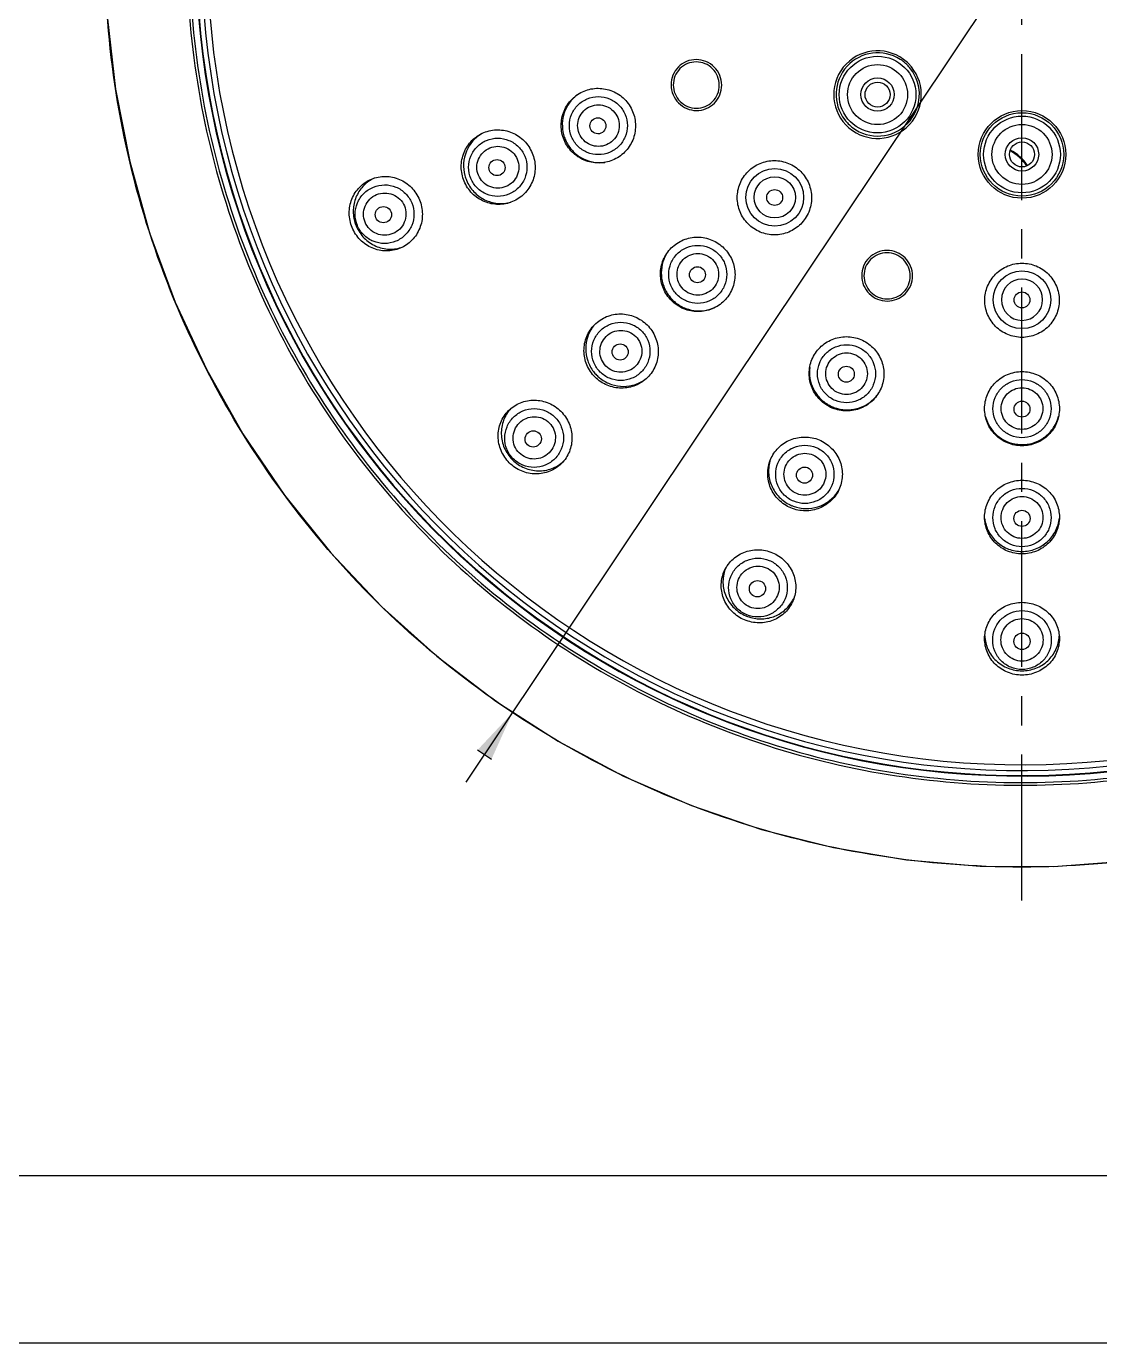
# Model space of a CAD drawing. Extents: x -5628 to -5208, y -2139 to -1842.
# Drawn here: x -5494.2 to -5429.8, y -2138.6 to -2059.7 of the extents above; entities that cross this region are included whole.
import ezdxf

# ---------------------------------------------------------------- set-up
doc = ezdxf.new("R2010")
doc.units = 0
doc.header["$LTSCALE"] = 7
doc.linetypes.add('CENTER', pattern=[2, 1.25, -0.25, 0.25, -0.25])
doc.layers.get('0').update_dxf_attribs({"color": 2, "linetype": 'CONTINUOUS'})
for name, color, linetype in [('1', 1, 'CENTER'), ('D', 2, 'CONTINUOUS'), ('TXT', 4, 'CONTINUOUS')]:
    doc.layers.add(name, color=color, linetype=linetype)

# ---------------------------------------------------------------- blocks, each defined once
blk = doc.blocks.new('BORDER')
blk.add_line((0, 0), (1, 0))

msp = doc.modelspace()

# ---------------------------------------------------------------- linework, layer by layer
at = {"color": 7, "linetype": 'Continuous'}
msp.add_lwpolyline([(-5489.303, -2059.08), (-5488.81, -2063.47), (-5487.963, -2067.814), (-5486.768, -2072.082), (-5485.231, -2076.245), (-5483.362, -2080.273), (-5481.173, -2084.14), (-5478.678, -2087.818), (-5475.895, -2091.282), (-5472.841, -2094.509), (-5469.539, -2097.479), (-5466.007, -2100.172), (-5462.27, -2102.571), (-5458.351, -2104.661), (-5454.275, -2106.429), (-5450.069, -2107.861), (-5445.765, -2108.949), (-5441.389, -2109.685), (-5436.971, -2110.066), (-5432.537, -2110.09), (-5428.11, -2109.756)], dxfattribs=at)
for centre, radius in [((-5443.118, -2063.798), 2.3), ((-5443.118, -2063.798), 1.8), ((-5443.118, -2063.798), 1), ((-5443.118, -2063.798), 0.75), ((-5434.455, -2067.386), 2.626), ((-5434.456, -2067.386), 2.5), ((-5434.456, -2067.386), 2.3), ((-5434.456, -2067.386), 1.8), ((-5434.456, -2067.386), 1), ((-5434.456, -2067.386), 0.75), ((-5449.28, -2069.961), 1.729), ((-5449.279, -2069.96), 1.237), ((-5434.456, -2076.102), 1.729)]:
    msp.add_circle(centre, radius, dxfattribs=at)
for centre, radius, start, end in [((-5434.456, -2055.136), 49.531, 2.12212, 357.87788), ((-5434.456, -2055.136), 49.5, 2.11582, 357.88501), ((-5434.456, -2055.136), 49.2, 2.15262, 357.84738), ((-5434.456, -2055.136), 48.853, 2.39775, 357.60225), ((-5443.118, -2063.799), 2.626, 53.51206, 44.99831), ((-5443.107, -2063.787), 2.497, 57.32435, 217.63978), ((-5443.109, -2063.791), 2.501, 51.22981, 57.31551), ((-5443.119, -2063.802), 2.63, 45.0209, 53.51939), ((-5443.106, -2063.787), 2.496, 45.00381, 51.23594), ((-5443.107, -2063.787), 2.497, 232.92861, 38.11429), ((-5443.108, -2063.789), 2.499, 38.11764, 44.99734), ((-5443.1, -2063.783), 2.504, 217.63478, 224.97357), ((-5443.105, -2063.785), 2.499, 225.01908, 232.93908), ((-5459.74, -2065.61), 2.28, 194.92109, 202.48446), ((-5459.74, -2065.609), 2.28, 202.51554, 210.07949), ((-5436.456, -2069.599), 2.747, 33.64459, 62.13861), ((-5436.456, -2069.599), 2.8, 33.43459, 62.29192), ((-5465.656, -2068.061), 2.285, 194.98379, 202.48485), ((-5472.257, -2070.795), 2.298, 195.10137, 201.98973), ((-5472.282, -2070.805), 2.271, 202.00124, 202.99874), ((-5434.455, -2076.1), 1.237, 90.00967, 269.99033), ((-5434.456, -2076.1), 1.237, 270.00967, 89.99033), ((-5453.806, -2074.488), 2.282, 217.42258, 224.39456), ((-5453.826, -2074.507), 2.254, 224.40668, 225.59336), ((-5453.807, -2074.487), 2.282, 225.60549, 232.578), ((-5458.334, -2079.016), 2.287, 217.4852, 224.43249), ((-5458.354, -2079.035), 2.259, 224.44446, 225.55552), ((-5458.335, -2079.015), 2.287, 225.56749, 232.51451), ((-5444.928, -2080.421), 2.28, 239.92109, 247.48446), ((-5444.929, -2080.421), 2.28, 247.51554, 255.07949), ((-5434.455, -2082.505), 2.28, 263.14744, 269.98869), ((-5434.456, -2082.504), 2.28, 270.01742, 277.87465), ((-5463.407, -2084.088), 2.271, 224.50124, 225.49874), ((-5447.38, -2086.337), 2.285, 247.51515, 255.01591), ((-5450.124, -2092.963), 2.271, 247.00124, 247.99874), ((-5450.114, -2092.938), 2.298, 248.01025, 254.89827)]:
    msp.add_arc(centre, radius, start, end, dxfattribs=at)
for centre, major_axis, ratio in [((-5459.885, -2065.67), (-0.443, -0.184), 0.998595), ((-5465.936, -2068.176), (-0.447, -0.185), 0.996099), ((-5449.287, -2069.968), (0.337, 0.337), 0.999844), ((-5472.75, -2070.999), (-0.453, -0.188), 0.990023), ((-5453.918, -2074.599), (0.339, 0.339), 0.998595), ((-5434.456, -2076.111), (0, 0.476), 0.999844), ((-5458.55, -2079.231), (0.342, 0.342), 0.996099), ((-5444.989, -2080.566), (0.184, 0.443), 0.998595), ((-5434.456, -2082.661), (0, 0.48), 0.998595), ((-5463.765, -2084.446), (0.347, 0.347), 0.990023), ((-5447.495, -2086.617), (0.185, 0.447), 0.996099), ((-5434.456, -2089.211), (0, 0.484), 0.996099), ((-5450.318, -2093.431), (0.188, 0.453), 0.990023), ((-5434.456, -2096.586), (0, 0.491), 0.990023)]:
    msp.add_ellipse(centre, major_axis=major_axis, ratio=ratio, dxfattribs=at)
for points, knots in [([(-5390.497, -2088.165), (-5392.213, -2090.448), (-5396.008, -2094.756), (-5402.632, -2100.247), (-5410.029, -2104.647), (-5418.021, -2107.842), (-5426.412, -2109.757), (-5434.999, -2110.344), (-5443.573, -2109.589), (-5451.926, -2107.511), (-5459.854, -2104.159), (-5467.166, -2099.615), (-5473.683, -2093.989), (-5479.245, -2087.419), (-5483.719, -2080.065), (-5486.995, -2072.106), (-5488.994, -2063.736), (-5489.444, -2058.011), (-5489.444, -2055.154)], [0, 0, 0, 0, 0.062475, 0.124969, 0.187468, 0.249967, 0.312464, 0.374962, 0.437461, 0.499962, 0.562466, 0.624976, 0.687491, 0.750001, 0.812506, 0.875006, 0.937504, 1, 1, 1, 1]), ([(-5484.536, -2055.136), (-5484.536, -2057.786), (-5484.114, -2063.095), (-5482.23, -2070.849), (-5479.142, -2078.209), (-5474.93, -2084.987), (-5469.699, -2091.014), (-5463.579, -2096.137), (-5456.726, -2100.229), (-5449.31, -2103.184), (-5441.52, -2104.929), (-5433.553, -2105.419), (-5425.61, -2104.643), (-5417.891, -2102.62), (-5410.591, -2099.402), (-5403.891, -2095.07), (-5397.965, -2089.733), (-5394.621, -2085.592), (-5393.131, -2083.403)], [0, 0, 0, 0, 0.062515, 0.125028, 0.187531, 0.250026, 0.312523, 0.375027, 0.437541, 0.500065, 0.562587, 0.6251, 0.687602, 0.750093, 0.812577, 0.875055, 0.937529, 1, 1, 1, 1]), ([(-5484.373, -2055.136), (-5484.373, -2057.778), (-5483.952, -2063.069), (-5482.074, -2070.799), (-5478.996, -2078.136), (-5474.797, -2084.892), (-5469.582, -2090.899), (-5463.482, -2096.006), (-5456.65, -2100.084), (-5449.258, -2103.03), (-5441.492, -2104.769), (-5433.551, -2105.258), (-5425.633, -2104.484), (-5417.939, -2102.468), (-5410.661, -2099.261), (-5403.983, -2094.945), (-5399.054, -2090.511), (-5395.569, -2086.537), (-5393.992, -2084.414), (-5393.243, -2083.326)], [0, 0, 0, 0, 0.062512, 0.125021, 0.187521, 0.250014, 0.312507, 0.375008, 0.437519, 0.500039, 0.562558, 0.625068, 0.687566, 0.750054, 0.812535, 0.87501, 0.937482, 0.968741, 1, 1, 1, 1]), ([(-5452.58, -2062.644), (-5452.656, -2062.46), (-5452.882, -2062.119), (-5453.388, -2061.778), (-5453.985, -2061.657), (-5454.581, -2061.775), (-5455.085, -2062.114), (-5455.42, -2062.622), (-5455.536, -2063.219), (-5455.455, -2063.62), (-5455.379, -2063.803)], [0, 0, 0, 0, 0.125683, 0.251059, 0.37592, 0.500397, 0.624814, 0.749499, 0.874603, 1, 1, 1, 1]), ([(-5452.712, -2062.699), (-5452.781, -2062.531), (-5452.988, -2062.221), (-5453.448, -2061.911), (-5453.992, -2061.801), (-5454.534, -2061.908), (-5454.993, -2062.217), (-5455.297, -2062.679), (-5455.403, -2063.223), (-5455.329, -2063.587), (-5455.26, -2063.754)], [0, 0, 0, 0, 0.125683, 0.251059, 0.375919, 0.500397, 0.624813, 0.749499, 0.874603, 1, 1, 1, 1]), ([(-5455.379, -2063.803), (-5455.303, -2063.987), (-5455.077, -2064.327), (-5454.572, -2064.668), (-5453.976, -2064.79), (-5453.38, -2064.673), (-5452.875, -2064.334), (-5452.539, -2063.826), (-5452.423, -2063.228), (-5452.504, -2062.827), (-5452.58, -2062.644)], [0, 0, 0, 0, 0.125428, 0.250556, 0.37528, 0.499758, 0.624311, 0.749224, 0.874506, 1, 1, 1, 1]), ([(-5455.26, -2063.754), (-5455.191, -2063.921), (-5454.985, -2064.231), (-5454.526, -2064.541), (-5453.983, -2064.652), (-5453.441, -2064.545), (-5452.981, -2064.238), (-5452.675, -2063.775), (-5452.569, -2063.231), (-5452.643, -2062.866), (-5452.712, -2062.699)], [0, 0, 0, 0, 0.125428, 0.250556, 0.37528, 0.499758, 0.624311, 0.749224, 0.874506, 1, 1, 1, 1]), ([(-5461.916, -2066.511), (-5462.028, -2066.241), (-5462.146, -2065.651), (-5461.973, -2064.772), (-5461.479, -2064.029), (-5460.739, -2063.534), (-5459.867, -2063.361), (-5458.992, -2063.538), (-5458.249, -2064.036), (-5457.915, -2064.537), (-5457.803, -2064.807)], [0, 0, 0, 0, 0.125892, 0.251243, 0.375917, 0.500092, 0.624242, 0.748863, 0.87415, 1, 1, 1, 1]), ([(-5461.15, -2063.83), (-5461.322, -2063.964), (-5461.631, -2064.285), (-5461.933, -2064.879), (-5462.052, -2065.538), (-5462, -2065.984), (-5461.943, -2066.197)], [0, 0, 0, 0, 0.2485, 0.497968, 0.748494, 1, 1, 1, 1]), ([(-5461.466, -2066.324), (-5461.552, -2066.115), (-5461.644, -2065.658), (-5461.507, -2064.976), (-5461.12, -2064.396), (-5460.541, -2064.01), (-5459.858, -2063.874), (-5459.174, -2064.009), (-5458.595, -2064.395), (-5458.337, -2064.783), (-5458.25, -2064.992)], [0, 0, 0, 0, 0.125018, 0.250007, 0.375005, 0.5, 0.624995, 0.749993, 0.874982, 1, 1, 1, 1]), ([(-5457.803, -2064.807), (-5457.692, -2065.078), (-5457.573, -2065.667), (-5457.746, -2066.546), (-5458.24, -2067.289), (-5458.979, -2067.784), (-5459.852, -2067.957), (-5460.727, -2067.781), (-5461.47, -2067.282), (-5461.804, -2066.781), (-5461.916, -2066.511)], [0, 0, 0, 0, 0.125854, 0.251153, 0.375769, 0.499913, 0.624081, 0.748756, 0.87411, 1, 1, 1, 1]), ([(-5458.25, -2064.992), (-5458.163, -2065.201), (-5458.072, -2065.659), (-5458.209, -2066.341), (-5458.596, -2066.92), (-5459.175, -2067.307), (-5459.858, -2067.443), (-5460.541, -2067.307), (-5461.12, -2066.922), (-5461.379, -2066.534), (-5461.466, -2066.324)], [0, 0, 0, 0, 0.125018, 0.250007, 0.375005, 0.5, 0.624995, 0.749993, 0.874982, 1, 1, 1, 1]), ([(-5461.007, -2066.135), (-5461.07, -2065.985), (-5461.135, -2065.656), (-5461.037, -2065.167), (-5460.759, -2064.752), (-5460.343, -2064.475), (-5459.853, -2064.377), (-5459.363, -2064.474), (-5458.948, -2064.75), (-5458.762, -2065.029), (-5458.7, -2065.179)], [0, 0, 0, 0, 0.125003, 0.249991, 0.374991, 0.499994, 0.624999, 0.750001, 0.874992, 1, 1, 1, 1]), ([(-5458.7, -2065.179), (-5458.638, -2065.329), (-5458.572, -2065.657), (-5458.671, -2066.146), (-5458.948, -2066.561), (-5459.364, -2066.839), (-5459.854, -2066.937), (-5460.344, -2066.839), (-5460.76, -2066.563), (-5460.945, -2066.285), (-5461.007, -2066.135)], [0, 0, 0, 0, 0.125008, 0.249999, 0.375001, 0.500005, 0.625009, 0.750009, 0.874997, 1, 1, 1, 1]), ([(-5467.906, -2068.992), (-5468.018, -2068.722), (-5468.137, -2068.133), (-5467.967, -2067.256), (-5467.479, -2066.514), (-5466.745, -2066.021), (-5465.877, -2065.851), (-5465.007, -2066.03), (-5464.268, -2066.53), (-5463.936, -2067.031), (-5463.824, -2067.301)], [0, 0, 0, 0, 0.126357, 0.251894, 0.376365, 0.500064, 0.623744, 0.74818, 0.873682, 1, 1, 1, 1]), ([(-5466.819, -2066.123), (-5467.029, -2066.242), (-5467.415, -2066.554), (-5467.808, -2067.185), (-5467.978, -2067.914), (-5467.928, -2068.413), (-5467.864, -2068.652)], [0, 0, 0, 0, 0.247561, 0.496582, 0.747473, 1, 1, 1, 1]), ([(-5467.508, -2068.827), (-5467.595, -2068.617), (-5467.687, -2068.157), (-5467.549, -2067.472), (-5467.159, -2066.89), (-5466.577, -2066.502), (-5465.891, -2066.365), (-5465.204, -2066.501), (-5464.622, -2066.888), (-5464.362, -2067.278), (-5464.275, -2067.488)], [0, 0, 0, 0, 0.125026, 0.250019, 0.375013, 0.499999, 0.624985, 0.74998, 0.874974, 1, 1, 1, 1]), ([(-5463.824, -2067.301), (-5463.712, -2067.571), (-5463.593, -2068.16), (-5463.762, -2069.037), (-5464.251, -2069.778), (-5464.984, -2070.271), (-5465.852, -2070.442), (-5466.722, -2070.263), (-5467.462, -2069.763), (-5467.794, -2069.262), (-5467.906, -2068.992)], [0, 0, 0, 0, 0.126324, 0.251822, 0.376254, 0.499933, 0.623628, 0.7481, 0.873643, 1, 1, 1, 1]), ([(-5467.048, -2068.637), (-5467.11, -2068.486), (-5467.176, -2068.155), (-5467.076, -2067.662), (-5466.795, -2067.245), (-5466.377, -2066.966), (-5465.884, -2066.867), (-5465.39, -2066.964), (-5464.971, -2067.242), (-5464.784, -2067.522), (-5464.721, -2067.673)], [0, 0, 0, 0, 0.124998, 0.249983, 0.374984, 0.499991, 0.625, 0.750005, 0.874995, 1, 1, 1, 1]), ([(-5461.714, -2066.752), (-5461.603, -2066.943), (-5461.324, -2067.295), (-5460.774, -2067.677), (-5460.139, -2067.884), (-5459.694, -2067.892), (-5459.477, -2067.865)], [0, 0, 0, 0, 0.251507, 0.502033, 0.751501, 1, 1, 1, 1]), ([(-5464.275, -2067.488), (-5464.188, -2067.698), (-5464.096, -2068.158), (-5464.234, -2068.843), (-5464.623, -2069.425), (-5465.206, -2069.813), (-5465.892, -2069.95), (-5466.578, -2069.815), (-5467.161, -2069.427), (-5467.421, -2069.037), (-5467.508, -2068.827)], [0, 0, 0, 0, 0.125026, 0.25002, 0.375015, 0.500001, 0.624988, 0.749981, 0.874974, 1, 1, 1, 1]), ([(-5464.721, -2067.673), (-5464.659, -2067.824), (-5464.593, -2068.154), (-5464.693, -2068.647), (-5464.974, -2069.065), (-5465.392, -2069.343), (-5465.885, -2069.442), (-5466.379, -2069.345), (-5466.798, -2069.068), (-5466.985, -2068.788), (-5467.048, -2068.637)], [0, 0, 0, 0, 0.125005, 0.249995, 0.375, 0.500009, 0.625016, 0.750017, 0.875002, 1, 1, 1, 1]), ([(-5450.875, -2071.556), (-5451.081, -2071.35), (-5451.414, -2070.852), (-5451.587, -2069.977), (-5451.413, -2069.103), (-5450.919, -2068.364), (-5450.179, -2067.87), (-5449.306, -2067.697), (-5448.431, -2067.87), (-5447.933, -2068.203), (-5447.727, -2068.408)], [0, 0, 0, 0, 0.125535, 0.250743, 0.375576, 0.500118, 0.624622, 0.749386, 0.874527, 1, 1, 1, 1]), ([(-5474.621, -2071.773), (-5474.733, -2071.503), (-5474.853, -2070.916), (-5474.69, -2070.042), (-5474.21, -2069.303), (-5473.484, -2068.812), (-5472.624, -2068.646), (-5471.762, -2068.83), (-5471.029, -2069.332), (-5470.699, -2069.833), (-5470.587, -2070.103)], [0, 0, 0, 0, 0.127018, 0.25283, 0.377021, 0.500049, 0.623062, 0.747228, 0.873013, 1, 1, 1, 1]), ([(-5473.296, -2068.807), (-5473.526, -2068.912), (-5473.953, -2069.209), (-5474.396, -2069.852), (-5474.593, -2070.615), (-5474.544, -2071.142), (-5474.476, -2071.394)], [0, 0, 0, 0, 0.246307, 0.494695, 0.746058, 1, 1, 1, 1]), ([(-5467.768, -2068.935), (-5467.664, -2069.186), (-5467.364, -2069.653), (-5466.7, -2070.146), (-5465.91, -2070.372), (-5465.364, -2070.323), (-5465.108, -2070.252)], [0, 0, 0, 0, 0.252504, 0.503576, 0.752628, 1, 1, 1, 1]), ([(-5447.727, -2068.408), (-5447.522, -2068.614), (-5447.189, -2069.112), (-5447.016, -2069.987), (-5447.189, -2070.86), (-5447.683, -2071.599), (-5448.422, -2072.094), (-5449.296, -2072.268), (-5450.172, -2072.095), (-5450.669, -2071.762), (-5450.875, -2071.556)], [0, 0, 0, 0, 0.125481, 0.250618, 0.375377, 0.499878, 0.624413, 0.74925, 0.874465, 1, 1, 1, 1]), ([(-5474.31, -2071.645), (-5474.397, -2071.433), (-5474.489, -2070.969), (-5474.349, -2070.279), (-5473.955, -2069.694), (-5473.369, -2069.303), (-5472.678, -2069.165), (-5471.986, -2069.3), (-5471.398, -2069.689), (-5471.135, -2070.082), (-5471.048, -2070.293)], [0, 0, 0, 0, 0.125046, 0.250046, 0.375029, 0.499995, 0.624962, 0.749951, 0.874954, 1, 1, 1, 1]), ([(-5473.848, -2071.453), (-5473.911, -2071.301), (-5473.977, -2070.966), (-5473.874, -2070.469), (-5473.588, -2070.048), (-5473.165, -2069.767), (-5472.666, -2069.666), (-5472.167, -2069.762), (-5471.742, -2070.04), (-5471.552, -2070.323), (-5471.489, -2070.476)], [0, 0, 0, 0, 0.124985, 0.249965, 0.374969, 0.499987, 0.625006, 0.750017, 0.875004, 1, 1, 1, 1]), ([(-5470.587, -2070.103), (-5470.475, -2070.373), (-5470.355, -2070.96), (-5470.518, -2071.834), (-5470.998, -2072.573), (-5471.723, -2073.064), (-5472.583, -2073.23), (-5473.445, -2073.047), (-5474.179, -2072.544), (-5474.509, -2072.044), (-5474.621, -2071.773)], [0, 0, 0, 0, 0.126991, 0.252772, 0.376936, 0.499949, 0.622972, 0.747166, 0.872981, 1, 1, 1, 1]), ([(-5471.048, -2070.293), (-5470.96, -2070.505), (-5470.868, -2070.969), (-5471.008, -2071.659), (-5471.402, -2072.244), (-5471.989, -2072.635), (-5472.68, -2072.773), (-5473.372, -2072.638), (-5473.959, -2072.249), (-5474.222, -2071.856), (-5474.31, -2071.645)], [0, 0, 0, 0, 0.125047, 0.25005, 0.375038, 0.500006, 0.624971, 0.749954, 0.874954, 1, 1, 1, 1]), ([(-5471.489, -2070.476), (-5471.425, -2070.629), (-5471.36, -2070.963), (-5471.463, -2071.461), (-5471.749, -2071.882), (-5472.172, -2072.163), (-5472.67, -2072.263), (-5473.17, -2072.168), (-5473.595, -2071.889), (-5473.785, -2071.606), (-5473.848, -2071.453)], [0, 0, 0, 0, 0.124996, 0.249983, 0.374994, 0.500013, 0.62503, 0.750035, 0.875015, 1, 1, 1, 1]), ([(-5474.373, -2071.692), (-5474.262, -2071.953), (-5473.942, -2072.436), (-5473.235, -2072.928), (-5472.405, -2073.122), (-5471.844, -2073.03), (-5471.587, -2072.934)], [0, 0, 0, 0, 0.253971, 0.50559, 0.753989, 1, 1, 1, 1]), ([(-5455.473, -2076.154), (-5455.68, -2075.947), (-5456.015, -2075.447), (-5456.191, -2074.569), (-5456.019, -2073.693), (-5455.525, -2072.953), (-5454.785, -2072.46), (-5453.909, -2072.288), (-5453.032, -2072.464), (-5452.532, -2072.799), (-5452.325, -2073.006)], [0, 0, 0, 0, 0.125892, 0.251243, 0.375917, 0.500092, 0.624242, 0.748863, 0.87415, 1, 1, 1, 1]), ([(-5455.128, -2075.809), (-5455.288, -2075.649), (-5455.548, -2075.262), (-5455.683, -2074.579), (-5455.547, -2073.896), (-5455.159, -2073.317), (-5454.581, -2072.93), (-5453.897, -2072.794), (-5453.215, -2072.928), (-5452.827, -2073.188), (-5452.667, -2073.348)], [0, 0, 0, 0, 0.125018, 0.250007, 0.375005, 0.5, 0.624995, 0.749993, 0.874982, 1, 1, 1, 1]), ([(-5455.791, -2073.384), (-5455.899, -2073.573), (-5456.061, -2073.988), (-5456.113, -2074.653), (-5455.971, -2075.307), (-5455.752, -2075.699), (-5455.618, -2075.875)], [0, 0, 0, 0, 0.2485, 0.497968, 0.748494, 1, 1, 1, 1]), ([(-5452.325, -2073.006), (-5452.118, -2073.213), (-5451.783, -2073.713), (-5451.607, -2074.59), (-5451.779, -2075.466), (-5452.272, -2076.206), (-5453.012, -2076.7), (-5453.888, -2076.872), (-5454.766, -2076.696), (-5455.266, -2076.361), (-5455.473, -2076.154)], [0, 0, 0, 0, 0.125854, 0.251153, 0.375769, 0.499913, 0.624081, 0.748756, 0.87411, 1, 1, 1, 1]), ([(-5454.777, -2075.458), (-5454.892, -2075.344), (-5455.078, -2075.066), (-5455.175, -2074.576), (-5455.077, -2074.086), (-5454.799, -2073.671), (-5454.384, -2073.393), (-5453.894, -2073.295), (-5453.404, -2073.391), (-5453.126, -2073.577), (-5453.011, -2073.692)], [0, 0, 0, 0, 0.125003, 0.249991, 0.374991, 0.499994, 0.624999, 0.750001, 0.874992, 1, 1, 1, 1]), ([(-5452.667, -2073.348), (-5452.507, -2073.508), (-5452.247, -2073.896), (-5452.113, -2074.578), (-5452.249, -2075.261), (-5452.636, -2075.84), (-5453.215, -2076.228), (-5453.898, -2076.364), (-5454.581, -2076.229), (-5454.968, -2075.969), (-5455.128, -2075.809)], [0, 0, 0, 0, 0.125018, 0.250007, 0.375005, 0.5, 0.624995, 0.749993, 0.874982, 1, 1, 1, 1]), ([(-5453.011, -2073.692), (-5452.897, -2073.807), (-5452.71, -2074.085), (-5452.614, -2074.575), (-5452.712, -2075.065), (-5452.99, -2075.48), (-5453.405, -2075.758), (-5453.895, -2075.856), (-5454.385, -2075.759), (-5454.663, -2075.573), (-5454.777, -2075.458)], [0, 0, 0, 0, 0.125008, 0.249999, 0.375001, 0.500005, 0.625009, 0.750009, 0.874997, 1, 1, 1, 1]), ([(-5441.963, -2073.26), (-5442.147, -2073.184), (-5442.548, -2073.104), (-5443.147, -2073.221), (-5443.654, -2073.557), (-5443.992, -2074.062), (-5444.109, -2074.658), (-5443.987, -2075.253), (-5443.646, -2075.758), (-5443.306, -2075.984), (-5443.122, -2076.06)], [0, 0, 0, 0, 0.125694, 0.251072, 0.375929, 0.500405, 0.624819, 0.749503, 0.874605, 1, 1, 1, 1]), ([(-5442.018, -2073.393), (-5442.185, -2073.324), (-5442.55, -2073.25), (-5443.095, -2073.357), (-5443.557, -2073.663), (-5443.865, -2074.122), (-5443.971, -2074.665), (-5443.86, -2075.207), (-5443.55, -2075.666), (-5443.24, -2075.872), (-5443.073, -2075.941)], [0, 0, 0, 0, 0.125694, 0.251071, 0.375929, 0.500404, 0.624819, 0.749503, 0.874605, 1, 1, 1, 1]), ([(-5443.122, -2076.06), (-5442.939, -2076.136), (-5442.538, -2076.217), (-5441.941, -2076.101), (-5441.433, -2075.766), (-5441.094, -2075.261), (-5440.976, -2074.665), (-5441.098, -2074.068), (-5441.438, -2073.563), (-5441.779, -2073.337), (-5441.963, -2073.26)], [0, 0, 0, 0, 0.125428, 0.250556, 0.37528, 0.499758, 0.624311, 0.749224, 0.874506, 1, 1, 1, 1]), ([(-5443.073, -2075.941), (-5442.906, -2076.01), (-5442.542, -2076.084), (-5441.997, -2075.978), (-5441.535, -2075.673), (-5441.227, -2075.214), (-5441.12, -2074.672), (-5441.23, -2074.128), (-5441.54, -2073.668), (-5441.851, -2073.462), (-5442.018, -2073.393)], [0, 0, 0, 0, 0.125428, 0.250556, 0.37528, 0.499758, 0.624311, 0.749224, 0.874506, 1, 1, 1, 1]), ([(-5434.456, -2078.357), (-5434.747, -2078.357), (-5435.334, -2078.241), (-5436.076, -2077.744), (-5436.57, -2077.003), (-5436.743, -2076.131), (-5436.57, -2075.259), (-5436.075, -2074.518), (-5435.334, -2074.022), (-5434.746, -2073.906), (-5434.456, -2073.906)], [0, 0, 0, 0, 0.125535, 0.250743, 0.375576, 0.500118, 0.624622, 0.749386, 0.874527, 1, 1, 1, 1]), ([(-5434.456, -2073.906), (-5434.165, -2073.906), (-5433.577, -2074.022), (-5432.836, -2074.518), (-5432.341, -2075.259), (-5432.168, -2076.131), (-5432.341, -2077.003), (-5432.835, -2077.744), (-5433.577, -2078.241), (-5434.164, -2078.357), (-5434.456, -2078.357)], [0, 0, 0, 0, 0.125481, 0.250618, 0.375377, 0.499878, 0.624413, 0.74925, 0.874465, 1, 1, 1, 1]), ([(-5455.194, -2076.299), (-5455.018, -2076.433), (-5454.626, -2076.652), (-5453.971, -2076.794), (-5453.306, -2076.742), (-5452.891, -2076.58), (-5452.702, -2076.471)], [0, 0, 0, 0, 0.251507, 0.502033, 0.751501, 1, 1, 1, 1]), ([(-5460.057, -2080.738), (-5460.264, -2080.531), (-5460.6, -2080.033), (-5460.778, -2079.158), (-5460.611, -2078.285), (-5460.121, -2077.549), (-5459.385, -2077.06), (-5458.513, -2076.893), (-5457.638, -2077.072), (-5457.14, -2077.407), (-5456.933, -2077.614)], [0, 0, 0, 0, 0.126357, 0.251894, 0.376365, 0.500064, 0.623744, 0.74818, 0.873682, 1, 1, 1, 1]), ([(-5460.151, -2077.672), (-5460.3, -2077.862), (-5460.537, -2078.298), (-5460.658, -2079.031), (-5460.536, -2079.769), (-5460.299, -2080.212), (-5460.149, -2080.408)], [0, 0, 0, 0, 0.247561, 0.496582, 0.747473, 1, 1, 1, 1]), ([(-5459.753, -2080.434), (-5459.914, -2080.273), (-5460.174, -2079.883), (-5460.309, -2079.197), (-5460.172, -2078.511), (-5459.783, -2077.929), (-5459.201, -2077.54), (-5458.515, -2077.403), (-5457.829, -2077.538), (-5457.439, -2077.798), (-5457.278, -2077.959)], [0, 0, 0, 0, 0.125026, 0.250019, 0.375013, 0.499999, 0.624985, 0.74998, 0.874974, 1, 1, 1, 1]), ([(-5456.933, -2077.614), (-5456.726, -2077.821), (-5456.391, -2078.319), (-5456.212, -2079.194), (-5456.379, -2080.066), (-5456.868, -2080.802), (-5457.605, -2081.292), (-5458.477, -2081.459), (-5459.352, -2081.281), (-5459.85, -2080.945), (-5460.057, -2080.738)], [0, 0, 0, 0, 0.126324, 0.251822, 0.376254, 0.499933, 0.623628, 0.7481, 0.873643, 1, 1, 1, 1]), ([(-5459.401, -2080.081), (-5459.516, -2079.966), (-5459.703, -2079.686), (-5459.799, -2079.192), (-5459.7, -2078.699), (-5459.42, -2078.281), (-5459.002, -2078.001), (-5458.509, -2077.902), (-5458.016, -2077.998), (-5457.736, -2078.185), (-5457.62, -2078.301)], [0, 0, 0, 0, 0.124998, 0.249983, 0.374984, 0.499991, 0.625, 0.750005, 0.874995, 1, 1, 1, 1]), ([(-5457.278, -2077.959), (-5457.117, -2078.12), (-5456.857, -2078.51), (-5456.722, -2079.196), (-5456.859, -2079.882), (-5457.248, -2080.464), (-5457.83, -2080.853), (-5458.516, -2080.99), (-5459.202, -2080.855), (-5459.592, -2080.595), (-5459.753, -2080.434)], [0, 0, 0, 0, 0.125026, 0.25002, 0.375015, 0.500001, 0.624988, 0.749981, 0.874974, 1, 1, 1, 1]), ([(-5457.62, -2078.301), (-5457.504, -2078.416), (-5457.317, -2078.697), (-5457.221, -2079.19), (-5457.32, -2079.683), (-5457.6, -2080.101), (-5458.018, -2080.381), (-5458.511, -2080.48), (-5459.005, -2080.384), (-5459.285, -2080.197), (-5459.401, -2080.081)], [0, 0, 0, 0, 0.125005, 0.249995, 0.375, 0.500009, 0.625016, 0.750017, 0.875002, 1, 1, 1, 1]), ([(-5445.83, -2082.597), (-5446.1, -2082.485), (-5446.601, -2082.151), (-5447.1, -2081.407), (-5447.276, -2080.532), (-5447.103, -2079.66), (-5446.608, -2078.921), (-5445.865, -2078.427), (-5444.986, -2078.254), (-5444.397, -2078.372), (-5444.127, -2078.484)], [0, 0, 0, 0, 0.125892, 0.251243, 0.375917, 0.500092, 0.624242, 0.748863, 0.87415, 1, 1, 1, 1]), ([(-5444.127, -2078.484), (-5443.856, -2078.596), (-5443.356, -2078.93), (-5442.857, -2079.673), (-5442.68, -2080.548), (-5442.853, -2081.42), (-5443.348, -2082.16), (-5444.091, -2082.654), (-5444.97, -2082.827), (-5445.56, -2082.709), (-5445.83, -2082.597)], [0, 0, 0, 0, 0.125836, 0.25114, 0.375761, 0.499924, 0.624097, 0.748757, 0.874111, 1, 1, 1, 1]), ([(-5445.644, -2082.147), (-5445.853, -2082.06), (-5446.241, -2081.801), (-5446.627, -2081.222), (-5446.762, -2080.539), (-5446.626, -2079.856), (-5446.239, -2079.277), (-5445.66, -2078.89), (-5444.978, -2078.753), (-5444.521, -2078.844), (-5444.311, -2078.931)], [0, 0, 0, 0, 0.125018, 0.250007, 0.375005, 0.5, 0.624995, 0.749993, 0.874982, 1, 1, 1, 1]), ([(-5444.311, -2078.931), (-5444.102, -2079.017), (-5443.714, -2079.276), (-5443.329, -2079.855), (-5443.193, -2080.539), (-5443.329, -2081.222), (-5443.716, -2081.801), (-5444.295, -2082.188), (-5444.977, -2082.325), (-5445.434, -2082.233), (-5445.644, -2082.147)], [0, 0, 0, 0, 0.125018, 0.250007, 0.375005, 0.5, 0.624995, 0.749993, 0.874982, 1, 1, 1, 1]), ([(-5445.454, -2081.688), (-5445.604, -2081.626), (-5445.882, -2081.44), (-5446.158, -2081.025), (-5446.256, -2080.535), (-5446.158, -2080.045), (-5445.881, -2079.629), (-5445.465, -2079.351), (-5444.976, -2079.253), (-5444.648, -2079.319), (-5444.498, -2079.381)], [0, 0, 0, 0, 0.125003, 0.249991, 0.374991, 0.499994, 0.624999, 0.750001, 0.874992, 1, 1, 1, 1]), ([(-5444.498, -2079.381), (-5444.348, -2079.443), (-5444.07, -2079.629), (-5443.793, -2080.044), (-5443.696, -2080.534), (-5443.794, -2081.024), (-5444.071, -2081.44), (-5444.486, -2081.718), (-5444.976, -2081.816), (-5445.304, -2081.75), (-5445.454, -2081.688)], [0, 0, 0, 0, 0.125008, 0.249999, 0.375001, 0.500005, 0.625009, 0.750009, 0.874997, 1, 1, 1, 1]), ([(-5459.727, -2080.83), (-5459.531, -2080.98), (-5459.088, -2081.217), (-5458.35, -2081.339), (-5457.616, -2081.217), (-5457.181, -2080.98), (-5456.99, -2080.831)], [0, 0, 0, 0, 0.252527, 0.503418, 0.752439, 1, 1, 1, 1]), ([(-5447.184, -2080.159), (-5447.211, -2080.376), (-5447.202, -2080.821), (-5446.996, -2081.455), (-5446.614, -2082.005), (-5446.262, -2082.284), (-5446.071, -2082.395)], [0, 0, 0, 0, 0.2485, 0.497968, 0.748494, 1, 1, 1, 1]), ([(-5434.456, -2084.859), (-5434.748, -2084.859), (-5435.339, -2084.743), (-5436.084, -2084.246), (-5436.582, -2083.506), (-5436.756, -2082.633), (-5436.581, -2081.761), (-5436.083, -2081.02), (-5435.338, -2080.524), (-5434.748, -2080.408), (-5434.456, -2080.408)], [0, 0, 0, 0, 0.125892, 0.251243, 0.375917, 0.500092, 0.624242, 0.748863, 0.87415, 1, 1, 1, 1]), ([(-5434.456, -2080.408), (-5434.163, -2080.408), (-5433.573, -2080.524), (-5432.828, -2081.02), (-5432.33, -2081.761), (-5432.155, -2082.633), (-5432.329, -2083.506), (-5432.827, -2084.246), (-5433.573, -2084.743), (-5434.163, -2084.859), (-5434.456, -2084.859)], [0, 0, 0, 0, 0.125854, 0.251153, 0.375769, 0.499913, 0.624081, 0.748756, 0.87411, 1, 1, 1, 1]), ([(-5434.456, -2084.372), (-5434.682, -2084.372), (-5435.139, -2084.281), (-5435.717, -2083.894), (-5436.104, -2083.315), (-5436.24, -2082.632), (-5436.104, -2081.949), (-5435.717, -2081.369), (-5435.139, -2080.982), (-5434.682, -2080.891), (-5434.456, -2080.891)], [0, 0, 0, 0, 0.125018, 0.250007, 0.375005, 0.5, 0.624995, 0.749993, 0.874982, 1, 1, 1, 1]), ([(-5434.456, -2083.876), (-5434.618, -2083.876), (-5434.946, -2083.811), (-5435.361, -2083.533), (-5435.638, -2083.117), (-5435.735, -2082.627), (-5435.638, -2082.137), (-5435.361, -2081.721), (-5434.946, -2081.443), (-5434.618, -2081.378), (-5434.456, -2081.378)], [0, 0, 0, 0, 0.125003, 0.249991, 0.374991, 0.499994, 0.624999, 0.750001, 0.874992, 1, 1, 1, 1]), ([(-5434.456, -2080.891), (-5434.229, -2080.891), (-5433.772, -2080.982), (-5433.194, -2081.369), (-5432.807, -2081.949), (-5432.671, -2082.632), (-5432.807, -2083.315), (-5433.194, -2083.894), (-5433.772, -2084.281), (-5434.229, -2084.372), (-5434.456, -2084.372)], [0, 0, 0, 0, 0.125018, 0.250007, 0.375005, 0.5, 0.624995, 0.749993, 0.874982, 1, 1, 1, 1]), ([(-5434.456, -2081.378), (-5434.293, -2081.378), (-5433.965, -2081.443), (-5433.55, -2081.721), (-5433.273, -2082.137), (-5433.176, -2082.627), (-5433.273, -2083.117), (-5433.55, -2083.533), (-5433.965, -2083.811), (-5434.293, -2083.876), (-5434.456, -2083.876)], [0, 0, 0, 0, 0.125008, 0.249999, 0.375001, 0.500005, 0.625009, 0.750009, 0.874997, 1, 1, 1, 1]), ([(-5465.197, -2085.877), (-5465.403, -2085.671), (-5465.739, -2085.175), (-5465.923, -2084.304), (-5465.762, -2083.437), (-5465.28, -2082.707), (-5464.549, -2082.224), (-5463.682, -2082.064), (-5462.812, -2082.248), (-5462.316, -2082.584), (-5462.109, -2082.79)], [0, 0, 0, 0, 0.127018, 0.25283, 0.377021, 0.500049, 0.623062, 0.747228, 0.873013, 1, 1, 1, 1]), ([(-5445.516, -2082.624), (-5445.303, -2082.681), (-5444.858, -2082.733), (-5444.2, -2082.614), (-5443.606, -2082.313), (-5443.285, -2082.005), (-5443.151, -2081.833)], [0, 0, 0, 0, 0.251505, 0.502031, 0.751499, 1, 1, 1, 1]), ([(-5465.108, -2082.63), (-5465.295, -2082.831), (-5465.594, -2083.315), (-5465.733, -2084.156), (-5465.549, -2084.997), (-5465.225, -2085.478), (-5465.027, -2085.68)], [0, 0, 0, 0, 0.246011, 0.49441, 0.746029, 1, 1, 1, 1]), ([(-5464.959, -2085.64), (-5465.121, -2085.477), (-5465.383, -2085.085), (-5465.517, -2084.393), (-5465.378, -2083.702), (-5464.985, -2083.116), (-5464.4, -2082.724), (-5463.709, -2082.584), (-5463.017, -2082.718), (-5462.624, -2082.981), (-5462.462, -2083.143)], [0, 0, 0, 0, 0.125046, 0.250046, 0.375029, 0.499995, 0.624962, 0.749951, 0.874954, 1, 1, 1, 1]), ([(-5462.109, -2082.79), (-5461.903, -2082.997), (-5461.567, -2083.493), (-5461.383, -2084.363), (-5461.543, -2085.23), (-5462.026, -2085.961), (-5462.757, -2086.443), (-5463.624, -2086.604), (-5464.494, -2086.42), (-5464.99, -2086.084), (-5465.197, -2085.877)], [0, 0, 0, 0, 0.126991, 0.252772, 0.376936, 0.499949, 0.622972, 0.747166, 0.872981, 1, 1, 1, 1]), ([(-5464.605, -2085.286), (-5464.722, -2085.169), (-5464.911, -2084.885), (-5465.006, -2084.386), (-5464.903, -2083.888), (-5464.619, -2083.466), (-5464.197, -2083.183), (-5463.699, -2083.08), (-5463.2, -2083.175), (-5462.916, -2083.364), (-5462.799, -2083.48)], [0, 0, 0, 0, 0.124985, 0.249965, 0.374969, 0.499987, 0.625006, 0.750017, 0.875004, 1, 1, 1, 1]), ([(-5462.462, -2083.143), (-5462.3, -2083.305), (-5462.037, -2083.698), (-5461.903, -2084.39), (-5462.043, -2085.081), (-5462.435, -2085.666), (-5463.021, -2086.059), (-5463.712, -2086.198), (-5464.404, -2086.064), (-5464.797, -2085.802), (-5464.959, -2085.64)], [0, 0, 0, 0, 0.125047, 0.25005, 0.375038, 0.500006, 0.624971, 0.749954, 0.874954, 1, 1, 1, 1]), ([(-5436.641, -2083.12), (-5436.583, -2083.333), (-5436.402, -2083.747), (-5435.962, -2084.259), (-5435.388, -2084.622), (-5434.949, -2084.742), (-5434.727, -2084.768)], [0, 0, 0, 0, 0.248459, 0.497929, 0.748504, 1, 1, 1, 1]), ([(-5434.144, -2084.763), (-5433.923, -2084.733), (-5433.487, -2084.606), (-5432.922, -2084.234), (-5432.49, -2083.717), (-5432.317, -2083.302), (-5432.262, -2083.088)], [0, 0, 0, 0, 0.251538, 0.502057, 0.751507, 1, 1, 1, 1]), ([(-5462.799, -2083.48), (-5462.683, -2083.597), (-5462.494, -2083.881), (-5462.399, -2084.38), (-5462.502, -2084.878), (-5462.785, -2085.3), (-5463.207, -2085.584), (-5463.705, -2085.687), (-5464.205, -2085.592), (-5464.488, -2085.403), (-5464.605, -2085.286)], [0, 0, 0, 0, 0.124996, 0.249983, 0.374994, 0.500013, 0.62503, 0.750035, 0.875015, 1, 1, 1, 1]), ([(-5448.311, -2088.587), (-5448.581, -2088.475), (-5449.082, -2088.143), (-5449.582, -2087.403), (-5449.761, -2086.533), (-5449.591, -2085.665), (-5449.098, -2084.931), (-5448.356, -2084.443), (-5447.479, -2084.274), (-5446.891, -2084.393), (-5446.62, -2084.505)], [0, 0, 0, 0, 0.126357, 0.251894, 0.376365, 0.500064, 0.623744, 0.74818, 0.873682, 1, 1, 1, 1]), ([(-5446.62, -2084.505), (-5446.35, -2084.617), (-5445.849, -2084.949), (-5445.349, -2085.688), (-5445.17, -2086.558), (-5445.34, -2087.426), (-5445.833, -2088.159), (-5446.575, -2088.648), (-5447.452, -2088.818), (-5448.041, -2088.699), (-5448.311, -2088.587)], [0, 0, 0, 0, 0.126319, 0.251817, 0.376247, 0.499925, 0.623629, 0.748103, 0.873644, 1, 1, 1, 1]), ([(-5448.146, -2088.189), (-5448.356, -2088.102), (-5448.746, -2087.842), (-5449.134, -2087.259), (-5449.269, -2086.573), (-5449.132, -2085.886), (-5448.744, -2085.304), (-5448.162, -2084.915), (-5447.477, -2084.777), (-5447.017, -2084.869), (-5446.807, -2084.956)], [0, 0, 0, 0, 0.125026, 0.250019, 0.375013, 0.499999, 0.624985, 0.74998, 0.874974, 1, 1, 1, 1]), ([(-5447.956, -2087.729), (-5448.107, -2087.666), (-5448.387, -2087.479), (-5448.664, -2087.06), (-5448.761, -2086.566), (-5448.663, -2086.073), (-5448.384, -2085.655), (-5447.966, -2085.374), (-5447.474, -2085.274), (-5447.143, -2085.34), (-5446.992, -2085.402)], [0, 0, 0, 0, 0.124998, 0.249983, 0.374984, 0.499991, 0.625, 0.750005, 0.874995, 1, 1, 1, 1]), ([(-5446.807, -2084.956), (-5446.597, -2085.043), (-5446.207, -2085.303), (-5445.82, -2085.885), (-5445.684, -2086.572), (-5445.821, -2087.258), (-5446.209, -2087.84), (-5446.791, -2088.23), (-5447.476, -2088.368), (-5447.936, -2088.276), (-5448.146, -2088.189)], [0, 0, 0, 0, 0.125026, 0.25002, 0.375015, 0.500001, 0.624988, 0.749981, 0.874974, 1, 1, 1, 1]), ([(-5446.992, -2085.402), (-5446.841, -2085.465), (-5446.561, -2085.652), (-5446.283, -2086.071), (-5446.186, -2086.565), (-5446.285, -2087.058), (-5446.564, -2087.476), (-5446.982, -2087.757), (-5447.474, -2087.857), (-5447.805, -2087.791), (-5447.956, -2087.729)], [0, 0, 0, 0, 0.125005, 0.249995, 0.375, 0.500009, 0.625016, 0.750017, 0.875002, 1, 1, 1, 1]), ([(-5464.999, -2085.708), (-5464.797, -2085.906), (-5464.316, -2086.23), (-5463.475, -2086.414), (-5462.633, -2086.275), (-5462.15, -2085.976), (-5461.949, -2085.789)], [0, 0, 0, 0, 0.253971, 0.50559, 0.753989, 1, 1, 1, 1]), ([(-5449.571, -2085.79), (-5449.642, -2086.046), (-5449.691, -2086.592), (-5449.465, -2087.381), (-5448.972, -2088.045), (-5448.505, -2088.345), (-5448.254, -2088.449)], [0, 0, 0, 0, 0.247372, 0.496424, 0.747496, 1, 1, 1, 1]), ([(-5434.456, -2091.343), (-5434.748, -2091.343), (-5435.338, -2091.228), (-5436.083, -2090.735), (-5436.581, -2090), (-5436.756, -2089.133), (-5436.581, -2088.267), (-5436.083, -2087.532), (-5435.338, -2087.04), (-5434.748, -2086.924), (-5434.456, -2086.924)], [0, 0, 0, 0, 0.126357, 0.251894, 0.376365, 0.500064, 0.623744, 0.74818, 0.873682, 1, 1, 1, 1]), ([(-5434.456, -2086.924), (-5434.163, -2086.924), (-5433.573, -2087.04), (-5432.828, -2087.532), (-5432.33, -2088.267), (-5432.155, -2089.133), (-5432.33, -2090), (-5432.828, -2090.735), (-5433.573, -2091.228), (-5434.163, -2091.343), (-5434.456, -2091.343)], [0, 0, 0, 0, 0.126324, 0.251822, 0.376254, 0.499933, 0.623628, 0.7481, 0.873643, 1, 1, 1, 1]), ([(-5447.971, -2088.545), (-5447.732, -2088.609), (-5447.233, -2088.659), (-5446.504, -2088.489), (-5445.873, -2088.096), (-5445.561, -2087.711), (-5445.442, -2087.5)], [0, 0, 0, 0, 0.252526, 0.503417, 0.752439, 1, 1, 1, 1]), ([(-5434.456, -2090.912), (-5434.683, -2090.912), (-5435.143, -2090.821), (-5435.723, -2090.431), (-5436.112, -2089.849), (-5436.248, -2089.162), (-5436.112, -2088.476), (-5435.723, -2087.893), (-5435.143, -2087.504), (-5434.683, -2087.412), (-5434.456, -2087.412)], [0, 0, 0, 0, 0.125026, 0.250019, 0.375013, 0.499999, 0.624985, 0.74998, 0.874974, 1, 1, 1, 1]), ([(-5434.456, -2090.414), (-5434.619, -2090.414), (-5434.949, -2090.348), (-5435.366, -2090.067), (-5435.645, -2089.648), (-5435.742, -2089.155), (-5435.645, -2088.662), (-5435.366, -2088.243), (-5434.949, -2087.962), (-5434.619, -2087.896), (-5434.456, -2087.896)], [0, 0, 0, 0, 0.124998, 0.249983, 0.374984, 0.499991, 0.625, 0.750005, 0.874995, 1, 1, 1, 1]), ([(-5434.456, -2087.412), (-5434.228, -2087.412), (-5433.768, -2087.504), (-5433.188, -2087.893), (-5432.799, -2088.476), (-5432.663, -2089.162), (-5432.799, -2089.849), (-5433.188, -2090.431), (-5433.768, -2090.821), (-5434.228, -2090.912), (-5434.456, -2090.912)], [0, 0, 0, 0, 0.125026, 0.25002, 0.375015, 0.500001, 0.624988, 0.749981, 0.874974, 1, 1, 1, 1]), ([(-5434.456, -2087.896), (-5434.292, -2087.896), (-5433.962, -2087.962), (-5433.545, -2088.243), (-5433.266, -2088.662), (-5433.169, -2089.155), (-5433.266, -2089.648), (-5433.545, -2090.067), (-5433.962, -2090.348), (-5434.292, -2090.414), (-5434.456, -2090.414)], [0, 0, 0, 0, 0.125005, 0.249995, 0.375, 0.500009, 0.625016, 0.750017, 0.875002, 1, 1, 1, 1]), ([(-5436.69, -2089.241), (-5436.658, -2089.505), (-5436.494, -2090.028), (-5435.983, -2090.671), (-5435.274, -2091.095), (-5434.727, -2091.193), (-5434.456, -2091.193)], [0, 0, 0, 0, 0.247375, 0.496418, 0.747513, 1, 1, 1, 1]), ([(-5434.456, -2091.193), (-5434.18, -2091.193), (-5433.625, -2091.092), (-5432.908, -2090.654), (-5432.398, -2089.994), (-5432.242, -2089.459), (-5432.216, -2089.19)], [0, 0, 0, 0, 0.252542, 0.50361, 0.752632, 1, 1, 1, 1]), ([(-5451.092, -2095.302), (-5451.363, -2095.19), (-5451.863, -2094.86), (-5452.366, -2094.126), (-5452.549, -2093.264), (-5452.383, -2092.404), (-5451.892, -2091.679), (-5451.153, -2091.199), (-5450.279, -2091.036), (-5449.692, -2091.156), (-5449.422, -2091.268)], [0, 0, 0, 0, 0.127018, 0.25283, 0.377021, 0.500049, 0.623062, 0.747228, 0.873013, 1, 1, 1, 1]), ([(-5450.964, -2094.991), (-5451.175, -2094.903), (-5451.568, -2094.64), (-5451.957, -2094.053), (-5452.092, -2093.361), (-5451.954, -2092.67), (-5451.563, -2092.083), (-5450.978, -2091.689), (-5450.288, -2091.549), (-5449.824, -2091.641), (-5449.612, -2091.728)], [0, 0, 0, 0, 0.125046, 0.250046, 0.375029, 0.499995, 0.624962, 0.749951, 0.874954, 1, 1, 1, 1]), ([(-5449.422, -2091.268), (-5449.152, -2091.38), (-5448.652, -2091.71), (-5448.149, -2092.443), (-5447.965, -2093.305), (-5448.131, -2094.165), (-5448.622, -2094.891), (-5449.361, -2095.371), (-5450.235, -2095.534), (-5450.822, -2095.413), (-5451.092, -2095.302)], [0, 0, 0, 0, 0.126986, 0.252766, 0.376926, 0.499936, 0.622975, 0.747169, 0.872982, 1, 1, 1, 1]), ([(-5449.612, -2091.728), (-5449.401, -2091.816), (-5449.008, -2092.079), (-5448.619, -2092.667), (-5448.484, -2093.359), (-5448.622, -2094.05), (-5449.013, -2094.636), (-5449.598, -2095.03), (-5450.288, -2095.17), (-5450.752, -2095.078), (-5450.964, -2094.991)], [0, 0, 0, 0, 0.125047, 0.25005, 0.375038, 0.500006, 0.624971, 0.749954, 0.874954, 1, 1, 1, 1]), ([(-5452.253, -2092.268), (-5452.349, -2092.525), (-5452.441, -2093.086), (-5452.247, -2093.916), (-5451.755, -2094.622), (-5451.272, -2094.943), (-5451.011, -2095.054)], [0, 0, 0, 0, 0.246011, 0.49441, 0.746029, 1, 1, 1, 1]), ([(-5450.772, -2094.529), (-5450.925, -2094.466), (-5451.208, -2094.276), (-5451.487, -2093.851), (-5451.582, -2093.351), (-5451.482, -2092.853), (-5451.201, -2092.429), (-5450.78, -2092.144), (-5450.282, -2092.04), (-5449.948, -2092.106), (-5449.795, -2092.17)], [0, 0, 0, 0, 0.124985, 0.249965, 0.374969, 0.499987, 0.625006, 0.750017, 0.875004, 1, 1, 1, 1]), ([(-5449.795, -2092.17), (-5449.642, -2092.233), (-5449.359, -2092.423), (-5449.081, -2092.848), (-5448.985, -2093.347), (-5449.086, -2093.845), (-5449.367, -2094.269), (-5449.788, -2094.555), (-5450.285, -2094.658), (-5450.62, -2094.592), (-5450.772, -2094.529)], [0, 0, 0, 0, 0.124996, 0.249983, 0.374994, 0.500013, 0.62503, 0.750035, 0.875015, 1, 1, 1, 1]), ([(-5450.713, -2095.157), (-5450.461, -2095.225), (-5449.933, -2095.274), (-5449.17, -2095.076), (-5448.527, -2094.633), (-5448.23, -2094.205), (-5448.125, -2093.975)], [0, 0, 0, 0, 0.253944, 0.505307, 0.753693, 1, 1, 1, 1]), ([(-5434.456, -2098.611), (-5434.748, -2098.611), (-5435.336, -2098.498), (-5436.081, -2098.012), (-5436.581, -2097.286), (-5436.756, -2096.428), (-5436.581, -2095.57), (-5436.081, -2094.843), (-5435.336, -2094.358), (-5434.748, -2094.245), (-5434.456, -2094.245)], [0, 0, 0, 0, 0.127018, 0.25283, 0.377021, 0.500049, 0.623062, 0.747228, 0.873013, 1, 1, 1, 1]), ([(-5434.456, -2094.245), (-5434.163, -2094.245), (-5433.575, -2094.358), (-5432.83, -2094.843), (-5432.33, -2095.57), (-5432.155, -2096.428), (-5432.33, -2097.286), (-5432.83, -2098.012), (-5433.575, -2098.498), (-5434.163, -2098.611), (-5434.456, -2098.611)], [0, 0, 0, 0, 0.126991, 0.252772, 0.376936, 0.499949, 0.622972, 0.747166, 0.872981, 1, 1, 1, 1]), ([(-5434.456, -2098.274), (-5434.685, -2098.274), (-5435.148, -2098.182), (-5435.732, -2097.788), (-5436.122, -2097.2), (-5436.258, -2096.509), (-5436.122, -2095.817), (-5435.732, -2095.23), (-5435.148, -2094.836), (-5434.685, -2094.743), (-5434.456, -2094.743)], [0, 0, 0, 0, 0.125046, 0.250046, 0.375029, 0.499995, 0.624962, 0.749951, 0.874954, 1, 1, 1, 1]), ([(-5434.456, -2094.743), (-5434.226, -2094.743), (-5433.763, -2094.836), (-5433.179, -2095.23), (-5432.789, -2095.817), (-5432.653, -2096.509), (-5432.789, -2097.2), (-5433.179, -2097.788), (-5433.763, -2098.182), (-5434.226, -2098.274), (-5434.456, -2098.274)], [0, 0, 0, 0, 0.125047, 0.25005, 0.375038, 0.500006, 0.624971, 0.749954, 0.874954, 1, 1, 1, 1]), ([(-5434.456, -2097.775), (-5434.621, -2097.774), (-5434.955, -2097.707), (-5435.375, -2097.421), (-5435.655, -2096.997), (-5435.752, -2096.498), (-5435.655, -2095.999), (-5435.375, -2095.574), (-5434.955, -2095.288), (-5434.621, -2095.221), (-5434.456, -2095.221)], [0, 0, 0, 0, 0.124985, 0.249965, 0.374969, 0.499987, 0.625006, 0.750017, 0.875004, 1, 1, 1, 1]), ([(-5434.456, -2095.221), (-5434.29, -2095.221), (-5433.956, -2095.288), (-5433.536, -2095.574), (-5433.256, -2095.999), (-5433.159, -2096.498), (-5433.256, -2096.997), (-5433.536, -2097.421), (-5433.956, -2097.707), (-5434.29, -2097.774), (-5434.456, -2097.775)], [0, 0, 0, 0, 0.124996, 0.249983, 0.374994, 0.500013, 0.62503, 0.750035, 0.875015, 1, 1, 1, 1]), ([(-5436.689, -2096.257), (-5436.678, -2096.533), (-5436.546, -2097.088), (-5436.043, -2097.782), (-5435.312, -2098.243), (-5434.74, -2098.351), (-5434.456, -2098.351)], [0, 0, 0, 0, 0.246, 0.494404, 0.746065, 1, 1, 1, 1]), ([(-5434.456, -2098.351), (-5434.173, -2098.351), (-5433.605, -2098.245), (-5432.877, -2097.79), (-5432.374, -2097.105), (-5432.237, -2096.555), (-5432.223, -2096.281)], [0, 0, 0, 0, 0.253924, 0.505556, 0.753995, 1, 1, 1, 1])]:
    msp.add_open_spline(points, degree=3, knots=knots, dxfattribs=at)
at = {"layer": '1'}
msp.add_line((-5434.456, -2112.123), (-5434.456, -1998.184), dxfattribs=at)
at = {"layer": 'D'}
for p, q in [((-5467.794, -2105.038), (-5393.522, -1993.905)), ((-5467.099, -2103.097), (-5466.267, -2103.653))]:
    msp.add_line(p, q, dxfattribs=at)
msp.add_solid([(-5467.099, -2103.097), (-5466.267, -2103.653), (-5465.016, -2100.881)], dxfattribs=at)
at = {"layer": 'TXT'}
msp.add_line((-5218.813, -2128.644), (-5596.813, -2128.644), dxfattribs=at)

# ---------------------------------------------------------------- block references
at = {"xscale": 420, "yscale": 297, "zscale": 420}
msp.add_blockref('BORDER', (-5627.813, -2138.644), dxfattribs=at)

doc.saveas('drawing.dxf')
